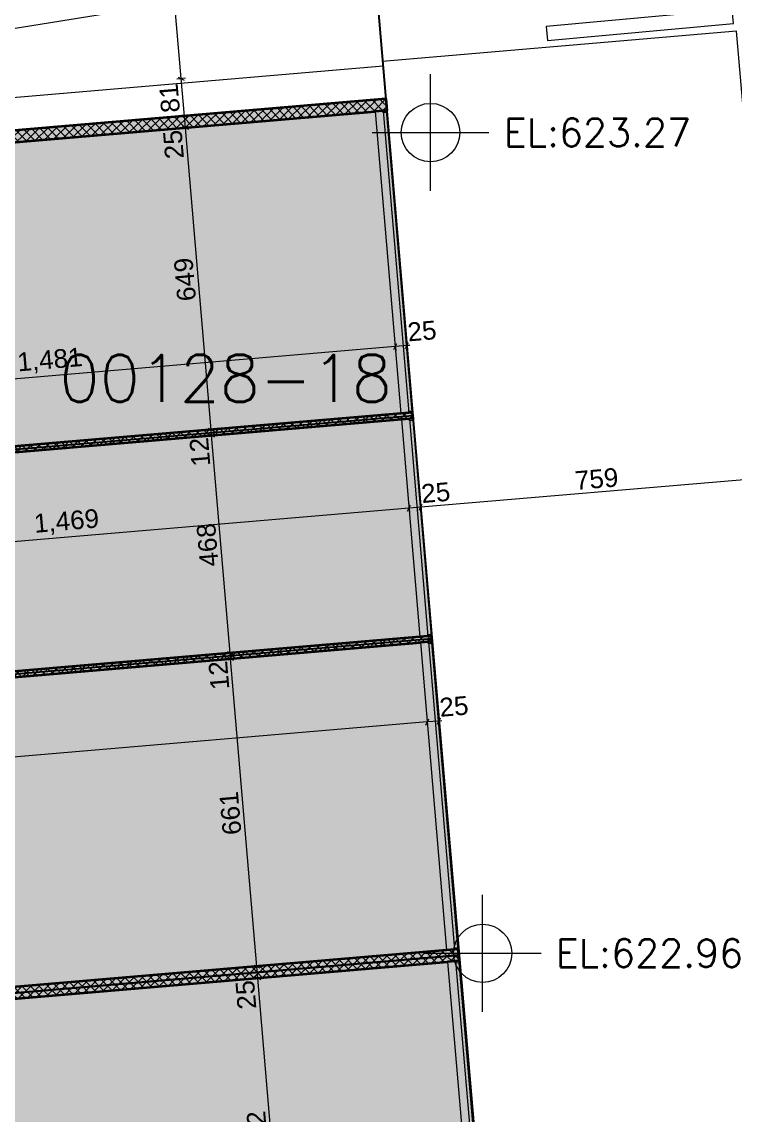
# Model space of a CAD drawing. Header units: metres. Extents: x 7516628 to 7516794, y 4692096 to 4692450.
# Drawn here: x 7516721.05 to 7516736.32, y 4692205.09 to 4692228.5 of the extents above; entities that cross this region are included whole.
import ezdxf

# ---------------------------------------------------------------- set-up
doc = ezdxf.new("R2010")
doc.units = ezdxf.units.M
for name, color, linetype, lineweight in [('dtm label', 1, 'Continuous', 0), ('New_2D Drafting - General_Pen_No__102', 254, 'Continuous', 0), ('New_2D Drafting - General_Pen_No__2', 8, 'Continuous', 0), ('New_Archicad Windows_Pen_No__103', 31, 'Continuous', 0), ('New_Archicad Windows_Pen_No__82', 253, 'Continuous', 0), ('New_Dimensioning - General', 7, 'Continuous', 0), ('New_Dimensioning - General_Pen_No__1', 7, 'Continuous', 0), ('New_Dimensioning - General_Pen_No__142', 8, 'Continuous', 0), ('New_Dimensioning - General_Pen_No__161', 251, 'Continuous', 0), ('New_Drawing & Figure_Pen_No__171', 161, 'Continuous', 0), ('New_Drawing & Figure_Pen_No__50', 134, 'Continuous', 0), ('New_Drawing & Figure_Pen_No__58', 12, 'Continuous', 0), ('New_Structural - Bearing', 7, 'Continuous', 0), ('New_Structural - Bearing_Pen_No__1', 7, 'Continuous', 0), ('New_Structural - Bearing_Pen_No__102', 254, 'Continuous', 0), ('New_Structural - Bearing_Pen_No__184', 254, 'Continuous', 0), ('New_Structural - Bearing_Pen_No__22', 8, 'Continuous', 0), ('New_Structural - Bearing_Pen_No__225', 254, 'Continuous', 0), ('nr parcela', 7, 'Continuous', 0), ('projekt', 7, 'Continuous', 0)]:
    doc.layers.add(name, color=color, linetype=linetype, lineweight=lineweight)
doc.styles.add('GENERATED_STYLE_1', font='arial.ttf')
doc.styles.get("Standard").update_dxf_attribs({"font": 'simplex.shx'})
doc.dimstyles.new('GENERATED_STYLE__1', dxfattribs={"dimtxt": 400, "dimasz": 95, "dimexe": 0.18, "dimexo": 100000, "dimgap": 0, "dimtad": 1, "dimdec": 0, "dimlfac": 0.1, "dimzin": 0, "dimdsep": 46, "dimtxsty": 'GENERATED_STYLE_1', "dimblk": 'ARROWHEAD_2', "dimblk1": 'ARROWHEAD_2', "dimblk2": 'ARROWHEAD_2', "dimcen": 0.09, "dimclrd": 251, "dimclre": 251, "dimclrt": 7, "dimadec": 0, "dimazin": 0, "dimtfac": 1, "dimtdec": 4, "dimtmove": 0, "dimatfit": 3, "dimfxl": 1, "dimtolj": 1, "dimtzin": 0, "dimarcsym": 0})
pattern_1 = [(44.99999999999998, (0, 0), (-91.92387818248316, 91.92387818248324), []), (135.0000000000001, (0, 0), (91.9238781824829, 91.92387818248349), [])]
pattern_2 = [(44.99999999999998, (0, 0), (-176.7766952966368, 176.7766952966369), []), (44.99999999999998, (-35.35533905932736, 35.35533905932739), (-176.7766952966368, 176.7766952966369), []), (44.99999999999998, (-70.71067811865473, 70.71067811865478), (-176.7766952966368, 176.7766952966369), [])]

# ---------------------------------------------------------------- blocks, each defined once
blk = doc.blocks.new('Slab_7', base_point=(4450.350913301008, -102698.6905785982))
at = {"layer": 'New_Structural - Bearing_Pen_No__1', "color": 7, "linetype": 'Continuous', "lineweight": 13, "flags": 128}
blk.add_lwpolyline([(4450.350913301008, -102698.6905785982), (8433.895029038467, -102336.2319216835), (8406.710629768895, -102037.4661130026), (4423.166514031436, -102399.9247699175)], close=True, dxfattribs=at)
blk = doc.blocks.new('Slab_32', base_point=(-18937.48973113452, -105651.2246458583))
at = {"layer": 'New_Structural - Bearing_Pen_No__225', "color": 254, "linetype": 'Continuous', "lineweight": 0, "flags": 128}
blk.add_lwpolyline([(-18937.48973113452, -105651.2246458583), (-15815.01099877732, -142318.5142452535), (4112.863783502689, -140621.5149341906), (990.3850511454947, -103954.2253347954)], close=True, dxfattribs=at)
blk = doc.blocks.new('Slab_179', base_point=(929.9270420597167, -103250.7141945921))
at = {"layer": 'New_Structural - Bearing_Pen_No__184', "color": 254, "linetype": 'Continuous', "lineweight": 0, "flags": 128}
blk.add_lwpolyline([(12992.39023136488, -154421.8756456635), (11842.14941972368, -141037.2598247386), (9214.49814578773, -111041.1913889461), (9241.67680879691, -111038.931991123), (8501.625380498808, -102502.3215087667), (921.3648474760702, -103151.0814186324), (929.9270420597167, -103250.7141945921), (-19195.55390643745, -104973.1622752711), (-19194.64105076258, -104983.8850657363), (-17517.09090976419, -124689.1015116448), (-15959.85393820956, -142355.9333954615), (-15796.47900619056, -142342.0208658963), (4113.909848058028, -140646.5106051285), (4114.46346959201, -140646.463460344), (4112.343317681734, -140621.5592555318), (-15815.01099878005, -142318.5142452537), (-17376.25036495774, -123984.8694455563), (-18937.48973113452, -105651.2246458583), (990.3850511454947, -103954.2253347954), (5725.814343538331, -159057.383894627)], dxfattribs=at)
blk = doc.blocks.new('Wall_27', base_point=(-18937.48973113452, -105651.2246458583))
at = {"layer": 'New_Structural - Bearing_Pen_No__102', "linetype": 'Continuous', "lineweight": 13}
h = blk.add_hatch(dxfattribs=at)
h.set_pattern_fill('CONCRETE_BLOCK', color=254, style=0, pattern_type=2)
h.set_pattern_definition(pattern_1)
h.paths.add_polyline_path([(741.2866163669868, -103975.4378261837), (-18688.39129635601, -105630.01215447), (-18667.17880496773, -105879.1105892485), (762.4991077552651, -104224.5362609622)])
h = blk.add_hatch(dxfattribs=at)
h.set_pattern_fill('CONCRETE_BLOCK', color=254, style=0, pattern_type=2)
h.set_pattern_definition(pattern_1)
h.paths.add_polyline_path([(741.2866163669868, -103975.437827314), (762.4991088856198, -104224.5362609622), (990.3850500151541, -103954.2253347954)])
h = blk.add_hatch(dxfattribs=at)
h.set_pattern_fill('CONCRETE_BLOCK', color=254, style=0, pattern_type=2)
h.set_pattern_definition(pattern_1)
h.paths.add_polyline_path([(762.4991077552654, -104224.5362609622), (1011.597541403419, -104203.3237684436), (990.385052912738, -103954.2253347954)])
h = blk.add_hatch(dxfattribs=at)
h.set_pattern_fill('CONCRETE_BLOCK', color=254, style=0, pattern_type=2)
h.set_pattern_definition(pattern_1)
h.paths.add_polyline_path([(-18937.48973113451, -105651.224644091), (-18667.17880496773, -105879.1105892485), (-18688.39129748637, -105630.0121556003)])
h = blk.add_hatch(dxfattribs=at)
h.set_pattern_fill('CONCRETE_BLOCK', color=254, style=0, pattern_type=2)
h.set_pattern_definition(pattern_1)
h.paths.add_polyline_path([(-18667.17880496774, -105879.1105881181), (-18937.48973113452, -105651.2246469886), (-18916.27723861589, -105900.3230806367)])
at = {"layer": 'New_Structural - Bearing_Pen_No__22', "color": 8, "linetype": 'Continuous', "lineweight": 35, "flags": 128}
for points in [[(990.3850511454947, -103954.2253347954), (-18937.48973113451, -105651.2246458583)], [(990.3850511454947, -103954.2253347954), (1011.597542533773, -104203.3237695739)], [(-18667.17880496773, -105879.1105892485), (762.4991077552679, -104224.5362609622)], [(-18937.48973113452, -105651.2246458582), (-18916.27723974624, -105900.3230806368)]]:
    blk.add_lwpolyline(points, dxfattribs=at)
blk = doc.blocks.new('Storefront Window with Transom 2 27_4')
at = {"layer": 'New_Archicad Windows_Pen_No__103', "linetype": 'Continuous', "lineweight": 13}
h = blk.add_hatch(dxfattribs=at)
h.set_pattern_fill('ALUMINIUM', color=31, style=0, pattern_type=2)
h.set_pattern_definition(pattern_2)
h.paths.add_polyline_path([(-3244.999999999774, 0), (-3244.999999999774, -80), (-3204.999999999774, -80), (-3204.999999999774, 0)])
h = blk.add_hatch(dxfattribs=at)
h.set_pattern_fill('ALUMINIUM', color=31, style=0, pattern_type=2)
h.set_pattern_definition(pattern_2)
h.paths.add_polyline_path([(3204.999999999774, 0), (3204.999999999774, -80), (3244.999999999774, -80), (3244.999999999774, 0)])
at = {"layer": 'New_Archicad Windows_Pen_No__82', "color": 253, "linetype": 'Continuous', "lineweight": 20}
for p, q in [((-3244.999999999774, 170), (3244.999999999774, 170)), ((-3244.999999999774, 0), (-3244.999999999774, 170)), ((-3244.999999999774, 0), (3244.999999999774, 0)), ((-3244.999999999774, 0), (-3244.999999999774, -80)), ((-3204.999999999774, 0), (-3244.999999999774, 0)), ((-3244.999999999774, -80), (-3244.999999999774, 0)), ((-3244.999999999774, -80), (-3244.999999999774, 0)), ((-3204.999999999774, -80), (-3204.999999999774, 0)), ((3204.999999999774, 0), (3204.999999999774, -80)), ((3244.999999999774, 0), (3204.999999999774, 0)), ((3244.999999999774, 0), (3244.999999999774, 170)), ((3244.999999999774, -80), (3244.999999999774, 0)), ((3244.999999999774, -80), (3244.999999999774, 0)), ((3244.999999999774, -80), (3244.999999999774, 0)), ((-3244.999999999774, -80), (3244.999999999774, -80)), ((-3244.999999999774, -80), (3244.999999999774, -80)), ((-3244.999999999774, -80), (-3204.999999999774, -80)), ((3204.999999999774, -80), (3244.999999999774, -80))]:
    blk.add_line(p, q, dxfattribs=at)
blk = doc.blocks.new('Storefront Window with Transom 2 27_27')
at = {"layer": 'New_Archicad Windows_Pen_No__103', "linetype": 'Continuous', "lineweight": 13}
h = blk.add_hatch(dxfattribs=at)
h.set_pattern_fill('ALUMINIUM', color=31, style=0, pattern_type=2)
h.set_pattern_definition(pattern_2)
h.paths.add_polyline_path([(-2334.756520989946, 0), (-2334.756520989946, -80), (-2294.756520989946, -80), (-2294.756520989946, 0)])
h = blk.add_hatch(dxfattribs=at)
h.set_pattern_fill('ALUMINIUM', color=31, style=0, pattern_type=2)
h.set_pattern_definition(pattern_2)
h.paths.add_polyline_path([(2294.756520989946, 0), (2294.756520989946, -80), (2334.756520989946, -80), (2334.756520989946, 0)])
at = {"layer": 'New_Archicad Windows_Pen_No__82', "color": 253, "linetype": 'Continuous', "lineweight": 20}
for p, q in [((-2334.756520989946, 170), (2334.756520989946, 170)), ((-2334.756520989946, 0), (-2334.756520989946, 170)), ((-2334.756520989946, 0), (2334.756520989946, 0)), ((-2334.756520989946, 0), (-2334.756520989946, -80)), ((-2294.756520989946, 0), (-2334.756520989946, 0)), ((-2334.756520989946, -80), (-2334.756520989946, 0)), ((-2334.756520989946, -80), (-2334.756520989946, 0)), ((-2294.756520989946, -80), (-2294.756520989946, 0)), ((2294.756520989946, 0), (2294.756520989946, -80)), ((2334.756520989946, 0), (2294.756520989946, 0)), ((2334.756520989946, 0), (2334.756520989946, 170)), ((2334.756520989946, -80), (2334.756520989946, 0)), ((2334.756520989946, -80), (2334.756520989946, 0)), ((2334.756520989946, -80), (2334.756520989946, 0)), ((-2334.756520989946, -80), (2334.756520989946, -80)), ((-2334.756520989946, -80), (2334.756520989946, -80)), ((-2334.756520989946, -80), (-2294.756520989946, -80)), ((2294.756520989946, -80), (2334.756520989946, -80))]:
    blk.add_line(p, q, dxfattribs=at)
blk = doc.blocks.new('Storefront Window with Transom 2 27_28')
at = {"layer": 'New_Archicad Windows_Pen_No__103', "linetype": 'Continuous', "lineweight": 13}
h = blk.add_hatch(dxfattribs=at)
h.set_pattern_fill('ALUMINIUM', color=31, style=0, pattern_type=2)
h.set_pattern_definition(pattern_2)
h.paths.add_polyline_path([(-3307.49999999948, 0), (-3307.49999999948, -80), (-3267.49999999948, -80), (-3267.49999999948, 0)])
h = blk.add_hatch(dxfattribs=at)
h.set_pattern_fill('ALUMINIUM', color=31, style=0, pattern_type=2)
h.set_pattern_definition(pattern_2)
h.paths.add_polyline_path([(3267.49999999948, 0), (3267.49999999948, -80), (3307.49999999948, -80), (3307.49999999948, 0)])
at = {"layer": 'New_Archicad Windows_Pen_No__82', "color": 253, "linetype": 'Continuous', "lineweight": 20}
for p, q in [((-3307.49999999948, 170), (3307.49999999948, 170)), ((-3307.49999999948, 0), (-3307.49999999948, 170)), ((-3307.49999999948, 0), (3307.49999999948, 0)), ((-3307.49999999948, 0), (-3307.49999999948, -80)), ((-3267.49999999948, 0), (-3307.49999999948, 0)), ((-3307.49999999948, -80), (-3307.49999999948, 0)), ((-3307.49999999948, -80), (-3307.49999999948, 0)), ((-3267.49999999948, -80), (-3267.49999999948, 0)), ((3267.49999999948, 0), (3267.49999999948, -80)), ((3307.49999999948, 0), (3267.49999999948, 0)), ((3307.49999999948, 0), (3307.49999999948, 170)), ((3307.49999999948, -80), (3307.49999999948, 0)), ((3307.49999999948, -80), (3307.49999999948, 0)), ((3307.49999999948, -80), (3307.49999999948, 0)), ((-3307.49999999948, -80), (3307.49999999948, -80)), ((-3307.49999999948, -80), (3307.49999999948, -80)), ((-3307.49999999948, -80), (-3267.49999999948, -80)), ((3267.49999999948, -80), (3307.49999999948, -80))]:
    blk.add_line(p, q, dxfattribs=at)
blk = doc.blocks.new('Storefront Window with Transom 2 27_29')
at = {"layer": 'New_Archicad Windows_Pen_No__103', "linetype": 'Continuous', "lineweight": 13}
h = blk.add_hatch(dxfattribs=at)
h.set_pattern_fill('ALUMINIUM', color=31, style=0, pattern_type=2)
h.set_pattern_definition(pattern_2)
h.paths.add_polyline_path([(-3307.500000000051, 0), (-3307.500000000051, -80), (-3267.500000000051, -80), (-3267.500000000051, 0)])
h = blk.add_hatch(dxfattribs=at)
h.set_pattern_fill('ALUMINIUM', color=31, style=0, pattern_type=2)
h.set_pattern_definition(pattern_2)
h.paths.add_polyline_path([(3267.500000000051, 0), (3267.500000000051, -80), (3307.500000000051, -80), (3307.500000000051, 0)])
at = {"layer": 'New_Archicad Windows_Pen_No__82', "color": 253, "linetype": 'Continuous', "lineweight": 20}
for p, q in [((-3307.500000000051, 170), (3307.500000000051, 170)), ((-3307.500000000051, 0), (-3307.500000000051, 170)), ((-3307.500000000051, 0), (3307.500000000051, 0)), ((-3307.500000000051, 0), (-3307.500000000051, -80)), ((-3267.500000000051, 0), (-3307.500000000051, 0)), ((-3307.500000000051, -80), (-3307.500000000051, 0)), ((-3307.500000000051, -80), (-3307.500000000051, 0)), ((-3267.500000000051, -80), (-3267.500000000051, 0)), ((3267.500000000051, 0), (3267.500000000051, -80)), ((3307.500000000051, 0), (3267.500000000051, 0)), ((3307.500000000051, 0), (3307.500000000051, 170)), ((3307.500000000051, -80), (3307.500000000051, 0)), ((3307.500000000051, -80), (3307.500000000051, 0)), ((3307.500000000051, -80), (3307.500000000051, 0)), ((-3307.500000000051, -80), (3307.500000000051, -80)), ((-3307.500000000051, -80), (3307.500000000051, -80)), ((-3307.500000000051, -80), (-3267.500000000051, -80)), ((3267.500000000051, -80), (3307.500000000051, -80))]:
    blk.add_line(p, q, dxfattribs=at)
blk = doc.blocks.new('Wall_28', base_point=(990.3850511454947, -103954.2253347954))
at = {"layer": 'New_Structural - Bearing_Pen_No__102', "linetype": 'Continuous', "lineweight": 13}
h = blk.add_hatch(dxfattribs=at)
h.set_pattern_fill('CONCRETE_BLOCK', color=254, style=0, pattern_type=2)
h.set_pattern_definition(pattern_1)
h.paths.add_polyline_path([(1562.273818973455, -110669.9191364238), (1313.175384194947, -110691.131627812), (1324.247198088145, -110821.14801582), (1573.345632866652, -110799.9355244317)])
h = blk.add_hatch(dxfattribs=at)
h.set_pattern_fill('CONCRETE_BLOCK', color=254, style=0, pattern_type=2)
h.set_pattern_definition(pattern_1)
h.paths.add_polyline_path([(1969.553653628455, -115452.6090841718), (1720.455218849949, -115473.8215755601), (1730.637214716328, -115593.3888242538), (1979.735649494835, -115572.1763328656)])
h = blk.add_hatch(dxfattribs=at)
h.set_pattern_fill('CONCRETE_BLOCK', color=254, style=0, pattern_type=2)
h.set_pattern_definition(pattern_1)
h.paths.add_polyline_path([(2541.01821998883, -122163.3209171038), (2291.919736850078, -122184.5334863429), (2313.132306089145, -122433.6319694816), (2562.230789227899, -122412.4194002426)])
at = {"layer": 'New_Structural - Bearing_Pen_No__22', "color": 8, "linetype": 'Continuous', "lineweight": 35}
for p, q in [((931.8860434046621, -104210.1117668183), (762.4991077552772, -104224.5362609623)), ((1011.597542533784, -104203.323769574), (931.8860434046621, -104210.1117668183)), ((1482.562319844332, -110676.707133668), (1313.175384194947, -110691.131627812)), ((1562.273818973455, -110669.9191364238), (1482.562319844332, -110676.707133668)), ((1493.63413373753, -110806.723521676), (1324.247198088145, -110821.14801582)), ((1573.345632866652, -110799.9355244317), (1493.63413373753, -110806.723521676)), ((1889.842154499333, -115459.3970814161), (1720.455218849948, -115473.8215755601)), ((1900.024150365713, -115578.9643301098), (1730.637214716328, -115593.3888242538)), ((1969.553653628455, -115452.6090841718), (1889.842154499333, -115459.3970814161)), ((1979.735649494835, -115572.1763328656), (1900.024150365713, -115578.9643301098)), ((2461.306672499463, -122170.1089143481), (2291.919736850078, -122184.5334084921)), ((2541.018171628585, -122163.3209171038), (2461.306672499463, -122170.1089143481)), ((2482.519163887742, -122419.2073491266), (2313.132228238357, -122433.6318432706)), ((2562.230663016864, -122412.4193518824), (2482.519163887742, -122419.2073491266))]:
    blk.add_line(p, q, dxfattribs=at)
at = {"layer": 'New_Structural - Bearing_Pen_No__22', "color": 8, "linetype": 'Continuous', "lineweight": 35, "flags": 128}
for points in [[(1573.345632866654, -110799.9355244317), (1562.273818973455, -110669.9191364238)], [(1323.357380061322, -110810.6988765057), (1324.247198088145, -110821.14801582)], [(1979.735649494836, -115572.1763328656), (1969.553653628457, -115452.6090841718)], [(2562.230663016866, -122412.4193518824), (2541.018171628587, -122163.3209171038)]]:
    blk.add_lwpolyline(points, dxfattribs=at)
at = {"layer": 'New_Archicad Windows_Pen_No__82', "color": 253, "linetype": 'Continuous', "lineweight": 20, "xscale": -1, "zscale": 1000, "rotation": 94.86739736082977}
for name, p in [('Storefront Window with Transom 2 27_4', (1207.224181624497, -107443.4094502431)), ('Storefront Window with Transom 2 27_27', (1691.738144118432, -113133.060301546)), ('Storefront Window with Transom 2 27_28', (2180.665411432589, -118874.5366222289)), ('Storefront Window with Transom 2 27_29', (2763.160424954667, -125714.7796412463))]:
    blk.add_blockref(name, p, dxfattribs=at)
blk = doc.blocks.new('Wall_39', base_point=(2551.624417323183, -122287.870134493))
at = {"layer": 'New_Structural - Bearing_Pen_No__102', "linetype": 'Continuous', "lineweight": 13}
h = blk.add_hatch(dxfattribs=at)
h.set_pattern_fill('CONCRETE_BLOCK', color=254, style=0, pattern_type=2)
h.set_pattern_definition(pattern_1)
h.paths.add_polyline_path([(2291.919736850076, -122184.5334084921), (-17137.75817587294, -123839.1077367783), (-17116.54568448467, -124088.2061715568), (2313.132228238352, -122433.6318432706)])
at = {"layer": 'New_Structural - Bearing_Pen_No__22', "color": 8, "linetype": 'Continuous', "lineweight": 35, "flags": 128}
for points in [[(2291.919736850076, -122184.5334084921), (-17137.75817587294, -123839.1077367783)], [(-17116.54568448467, -124088.2061715568), (2313.132228238352, -122433.6318432706)]]:
    blk.add_lwpolyline(points, dxfattribs=at)
blk = doc.blocks.new('Wall_66', base_point=(1567.364816906774, -110729.7027607706))
at = {"layer": 'New_Structural - Bearing_Pen_No__102', "linetype": 'Continuous', "lineweight": 13}
h = blk.add_hatch(dxfattribs=at)
h.set_pattern_fill('CONCRETE_BLOCK', color=254, style=0, pattern_type=2)
h.set_pattern_definition(pattern_1)
h.paths.add_polyline_path([(1313.175305457095, -110691.1315269175), (-13323.84864338981, -111937.5775744407), (-13313.66656878558, -112057.1448704817), (1323.35738006132, -110810.6988229586)])
h = blk.add_hatch(dxfattribs=at)
h.set_pattern_fill('CONCRETE_BLOCK', color=254, style=0, pattern_type=2)
h.set_pattern_definition(pattern_1)
h.paths.add_polyline_path([(-13323.84864393238, -111937.5776223306), (-13443.41589208349, -111947.7596168062), (-13313.66664752343, -112057.1448704817)])
h = blk.add_hatch(dxfattribs=at)
h.set_pattern_fill('CONCRETE_BLOCK', color=254, style=0, pattern_type=2)
h.set_pattern_definition(pattern_1)
h.paths.add_polyline_path([(-13313.66664752343, -112057.1448699392), (-13443.41589208349, -111947.759618197), (-13433.23389567455, -112067.3268663481)])
at = {"layer": 'New_Structural - Bearing_Pen_No__22', "color": 8, "linetype": 'Continuous', "lineweight": 35, "flags": 128}
for points in [[(1313.175384194945, -110691.131627812), (-13443.41589208349, -111947.7596176544)], [(-13313.66664752343, -112057.1448704817), (1323.35738006132, -110810.6988765057)], [(-13443.41589208349, -111947.7596176544), (-13433.23389621711, -112067.3268663481)]]:
    blk.add_lwpolyline(points, dxfattribs=at)
blk = doc.blocks.new('Wall_68', base_point=(-12971.26143514833, -116785.1421918167))
at = {"layer": 'New_Structural - Bearing_Pen_No__102', "linetype": 'Continuous', "lineweight": 13}
h = blk.add_hatch(dxfattribs=at)
h.set_pattern_fill('CONCRETE_BLOCK', color=254, style=0, pattern_type=2)
h.set_pattern_definition(pattern_1)
h.paths.add_polyline_path([(-12906.3868128683, -116839.8348182303), (1730.637214716331, -115593.3888242539), (1720.455218849959, -115473.8215755602), (-12916.56880873468, -116720.2675695367)])
at = {"layer": 'New_Structural - Bearing_Pen_No__22', "color": 8, "linetype": 'Continuous', "lineweight": 35, "flags": 128}
for points in [[(1720.455218849959, -115473.8215755602), (-12916.56880873468, -116720.2675695366)], [(-12906.38681286831, -116839.8348182303), (1730.637214716331, -115593.3888242539)]]:
    blk.add_lwpolyline(points, dxfattribs=at)
blk = doc.blocks.new('*D674')
at = {"layer": 'New_Dimensioning - General_Pen_No__142', "color": 8, "linetype": 'Continuous', "lineweight": 13}
for p, q in [((-1255.534538490484, -129340.255808358), (-1124.861805149721, -129401.5580533235)), ((-1245.352542624118, -129459.8230570517), (-1114.679809283355, -129521.1253020172))]:
    blk.add_line(p, q, dxfattribs=at)
at = {"layer": 'New_Dimensioning - General_Pen_No__161', "color": 251, "linetype": 'Continuous', "lineweight": 13}
for p, q in [((-1190.198171820102, -129370.9069308408), (-1751.480693953749, -122779.7623466014)), ((-1096.786258778163, -129362.9522465702), (-1283.610084862044, -129378.8616151114)), ((-1180.016175953737, -129490.4741795344), (-1190.198171820103, -129370.9069308408))]:
    blk.add_line(p, q, dxfattribs=at)
blk = doc.blocks.new('ARROWHEAD_2')
at = {"color": 0, "linetype": 'Continuous', "lineweight": 0}
for p, q in [((0, 0), (-1, 0)), ((-0.3781315, -0.6550000000000001), (0.3781315, 0.6550000000000001))]:
    blk.add_line(p, q, dxfattribs=at)
blk = doc.blocks.new('*D675')
at = {"layer": 'New_Dimensioning - General_Pen_No__142', "color": 8, "linetype": 'Continuous', "lineweight": 13}
for p, q in [((-1816.817060624132, -122749.1112241186), (-1686.14432728337, -122810.4134690842)), ((-1255.534538490484, -129340.255808358), (-1124.861805149721, -129401.5580533235))]:
    blk.add_line(p, q, dxfattribs=at)
at = {"layer": 'New_Dimensioning - General_Pen_No__161', "color": 251, "linetype": 'Continuous', "lineweight": 13}
for p, q in [((-1751.480693953751, -122779.7623466014), (-1772.693185342021, -122530.6639118229)), ((-1658.068780911809, -122771.8076623308), (-1844.89260699569, -122787.717030872)), ((-1190.198171820102, -129370.9069308408), (-1751.480693953749, -122779.7623466014))]:
    blk.add_line(p, q, dxfattribs=at)
at = {"layer": 'New_Dimensioning - General_Pen_No__1', "color": 7, "lineweight": 13, "char_height": 400, "attachment_point": 7, "rotation": 94.86739736082804, "style": 'GENERATED_STYLE_1'}
for s, insert in [('\\A1;25', (-1776.353236421284, -123430.5246096344)), ('\\A1;662', (-1511.720703056435, -126538.1063003501))]:
    blk.add_mtext(s, dxfattribs=dict(at, insert=insert))
blk = doc.blocks.new('*D676')
at = {"layer": 'New_Dimensioning - General_Pen_No__142', "color": 8, "linetype": 'Continuous', "lineweight": 13}
for p, q in [((-1838.029552012402, -122500.0127893401), (-1707.356818671639, -122561.3150343056)), ((-1816.817060624132, -122749.1112241186), (-1686.14432728337, -122810.4134690842))]:
    blk.add_line(p, q, dxfattribs=at)
at = {"layer": 'New_Dimensioning - General_Pen_No__161', "color": 251, "linetype": 'Continuous', "lineweight": 13}
for p, q in [((-1772.693185342021, -122530.6639118229), (-2333.975707475542, -115939.5193275849)), ((-1679.281272300081, -122522.7092275523), (-1866.105098383962, -122538.6185960935)), ((-1751.480693953751, -122779.7623466014), (-1772.693185342021, -122530.6639118229))]:
    blk.add_line(p, q, dxfattribs=at)
blk = doc.blocks.new('*D677')
at = {"layer": 'New_Dimensioning - General_Pen_No__142', "color": 8, "linetype": 'Continuous', "lineweight": 13}
for p, q in [((-2399.312074145923, -115908.8682051022), (-2268.63934080516, -115970.1704500677)), ((-1838.029552012402, -122500.0127893401), (-1707.356818671639, -122561.3150343056))]:
    blk.add_line(p, q, dxfattribs=at)
at = {"layer": 'New_Dimensioning - General_Pen_No__161', "color": 251, "linetype": 'Continuous', "lineweight": 13}
for p, q in [((-2333.975707475542, -115939.5193275849), (-2344.157703341912, -115819.9520788913)), ((-2240.563794433602, -115931.5646433143), (-2427.387620517483, -115947.4740118556)), ((-1772.693185342021, -122530.6639118229), (-2333.975707475542, -115939.5193275849))]:
    blk.add_line(p, q, dxfattribs=at)
at = {"layer": 'New_Dimensioning - General_Pen_No__1', "color": 7, "lineweight": 13, "char_height": 400, "attachment_point": 7, "rotation": 94.86739736082804, "style": 'GENERATED_STYLE_1'}
for s, insert in [('\\A1;12', (-2358.848249943076, -116590.2815906179)), ('\\A1;661', (-2094.215716578288, -119697.863281333))]:
    blk.add_mtext(s, dxfattribs=dict(at, insert=insert))
blk = doc.blocks.new('*D678')
at = {"layer": 'New_Dimensioning - General_Pen_No__142', "color": 8, "linetype": 'Continuous', "lineweight": 13}
for p, q in [((-2409.494070012293, -115789.3009564085), (-2278.82133667153, -115850.6032013741)), ((-2399.312074145923, -115908.8682051022), (-2268.63934080516, -115970.1704500677))]:
    blk.add_line(p, q, dxfattribs=at)
at = {"layer": 'New_Dimensioning - General_Pen_No__161', "color": 251, "linetype": 'Continuous', "lineweight": 13}
for p, q in [((-2344.157703341912, -115819.9520788913), (-2741.255542130427, -111156.8293798365)), ((-2250.745790299971, -115811.9973946207), (-2437.569616383853, -115827.9067631619)), ((-2333.975707475542, -115939.5193275849), (-2344.157703341912, -115819.9520788913))]:
    blk.add_line(p, q, dxfattribs=at)
blk = doc.blocks.new('*D679')
at = {"layer": 'New_Dimensioning - General_Pen_No__142', "color": 8, "linetype": 'Continuous', "lineweight": 13}
for p, q in [((-2806.59190880081, -111126.1782573538), (-2675.919175460047, -111187.4805023193)), ((-2409.494070012293, -115789.3009564085), (-2278.82133667153, -115850.6032013741))]:
    blk.add_line(p, q, dxfattribs=at)
at = {"layer": 'New_Dimensioning - General_Pen_No__161', "color": 251, "linetype": 'Continuous', "lineweight": 13}
for p, q in [((-2647.843629088487, -111148.8746955659), (-2834.667455172368, -111164.7840641071)), ((-2741.255542130428, -111156.8293798365), (-2751.437537996798, -111037.2621311428)), ((-2344.157703341912, -115819.9520788913), (-2741.255542130427, -111156.8293798365))]:
    blk.add_line(p, q, dxfattribs=at)
at = {"layer": 'New_Dimensioning - General_Pen_No__1', "color": 7, "lineweight": 13, "char_height": 400, "attachment_point": 7, "rotation": 94.86739736082804, "style": 'GENERATED_STYLE_1'}
for s, insert in [('\\A1;12', (-2766.128084597962, -111807.5916428695)), ('\\A1;468', (-2583.587892905678, -113951.162390993))]:
    blk.add_mtext(s, dxfattribs=dict(at, insert=insert))
blk = doc.blocks.new('*D680')
at = {"layer": 'New_Dimensioning - General_Pen_No__142', "color": 8, "linetype": 'Continuous', "lineweight": 13}
for p, q in [((-2816.773904667179, -111006.6110086601), (-2686.101171326416, -111067.9132536256)), ((-2806.59190880081, -111126.1782573538), (-2675.919175460047, -111187.4805023193))]:
    blk.add_line(p, q, dxfattribs=at)
at = {"layer": 'New_Dimensioning - General_Pen_No__161', "color": 251, "linetype": 'Continuous', "lineweight": 13}
for p, q in [((-2751.437537996797, -111037.2621311428), (-3302.113814436284, -104570.666764293)), ((-2658.025624954858, -111029.3074468722), (-2844.849451038738, -111045.2168154135)), ((-2741.255542130428, -111156.8293798365), (-2751.437537996798, -111037.2621311428))]:
    blk.add_line(p, q, dxfattribs=at)
blk = doc.blocks.new('*D681')
at = {"layer": 'New_Dimensioning - General_Pen_No__142', "color": 8, "linetype": 'Continuous', "lineweight": 13}
for p, q in [((-3367.450181106667, -104540.0156418102), (-3236.777447765904, -104601.3178867758)), ((-2816.773904667179, -111006.6110086601), (-2686.101171326416, -111067.9132536256))]:
    blk.add_line(p, q, dxfattribs=at)
at = {"layer": 'New_Dimensioning - General_Pen_No__161', "color": 251, "linetype": 'Continuous', "lineweight": 13}
for p, q in [((-3302.113814436285, -104570.666764293), (-3323.32630582461, -104321.5683295138)), ((-3208.701901394344, -104562.7120800224), (-3395.525727478224, -104578.6214485636)), ((-2751.437537996797, -111037.2621311428), (-3302.113814436284, -104570.666764293))]:
    blk.add_line(p, q, dxfattribs=at)
at = {"layer": 'New_Dimensioning - General_Pen_No__1', "color": 7, "lineweight": 13, "char_height": 400, "attachment_point": 7, "rotation": 94.86739736082804, "style": 'GENERATED_STYLE_1'}
for s, insert in [('\\A1;25', (-3326.98635690382, -105221.429027326)), ('\\A1;649', (-3067.656946386051, -108266.736109347))]:
    blk.add_mtext(s, dxfattribs=dict(at, insert=insert))
blk = doc.blocks.new('*D682')
at = {"layer": 'New_Dimensioning - General_Pen_No__142', "color": 8, "linetype": 'Continuous', "lineweight": 13}
for p, q in [((-3388.662672494991, -104290.9172070311), (-3257.989939154228, -104352.2194519966)), ((-3367.450181106667, -104540.0156418102), (-3236.777447765904, -104601.3178867758))]:
    blk.add_line(p, q, dxfattribs=at)
at = {"layer": 'New_Dimensioning - General_Pen_No__161', "color": 251, "linetype": 'Continuous', "lineweight": 13}
for p, q in [((-3323.32630582461, -104321.5683295138), (-3391.67137996705, -103518.9916457059)), ((-3229.914392782669, -104313.6136452432), (-3416.73821886655, -104329.5230137844)), ((-3302.113814436285, -104570.666764293), (-3323.32630582461, -104321.5683295138))]:
    blk.add_line(p, q, dxfattribs=at)
blk = doc.blocks.new('*D683')
at = {"layer": 'New_Dimensioning - General_Pen_No__142', "color": 8, "linetype": 'Continuous', "lineweight": 13}
for p, q in [((-3457.007746637431, -103488.3405232231), (-3326.335013296668, -103549.6427681887)), ((-3388.662672494991, -104290.9172070311), (-3257.989939154228, -104352.2194519966))]:
    blk.add_line(p, q, dxfattribs=at)
at = {"layer": 'New_Dimensioning - General_Pen_No__161', "color": 251, "linetype": 'Continuous', "lineweight": 13}
for p, q in [((-3391.67137996705, -103518.9916457059), (-3900.689603228502, -97541.58708877223)), ((-3298.25946692511, -103511.0369614353), (-3485.083293008991, -103526.9463299765)), ((-3323.32630582461, -104321.5683295138), (-3391.67137996705, -103518.9916457059))]:
    blk.add_line(p, q, dxfattribs=at)
at = {"layer": 'New_Dimensioning - General_Pen_No__1', "color": 7, "lineweight": 13, "insert": (-3411.323466210667, -104231.0577626995), "char_height": 400, "attachment_point": 7, "rotation": 94.86739736082804, "style": 'GENERATED_STYLE_1'}
blk.add_mtext('\\A1;81', dxfattribs=at)
blk = doc.blocks.new('*D684')
at = {"layer": 'New_Dimensioning - General_Pen_No__142', "color": 8, "linetype": 'Continuous', "lineweight": 13}
for p, q in [((-3966.025969898883, -97510.93596628949), (-3835.35323655812, -97572.23821125503)), ((-3457.007746637431, -103488.3405232231), (-3326.335013296668, -103549.6427681887))]:
    blk.add_line(p, q, dxfattribs=at)
at = {"layer": 'New_Dimensioning - General_Pen_No__161', "color": 251, "linetype": 'Continuous', "lineweight": 13}
for p, q in [((-3900.689603228502, -97541.58708877223), (-3936.342335915907, -97122.91679939172)), ((-3807.277690186562, -97533.63240450164), (-3994.101516270442, -97549.54177304285)), ((-3391.67137996705, -103518.9916457059), (-3900.689603228502, -97541.58708877223))]:
    blk.add_line(p, q, dxfattribs=at)
at = {"layer": 'New_Dimensioning - General_Pen_No__1', "color": 7, "lineweight": 13, "char_height": 400, "attachment_point": 7, "rotation": 94.86739736082804, "style": 'GENERATED_STYLE_1'}
for s, insert in [('\\A1;42', (-3925.562145696037, -98192.34935180524)), ('\\A1;600', (-3687.061761767284, -100993.0610288681))]:
    blk.add_mtext(s, dxfattribs=dict(at, insert=insert))
blk = doc.blocks.new('*D889')
at = {"layer": 'New_Dimensioning - General_Pen_No__142', "color": 8, "linetype": 'Continuous', "lineweight": 13}
for p, q in [((1161.981826025064, -109321.5740472894), (1223.284070990606, -109190.9013139486)), ((1411.080260575163, -109300.3615559205), (1472.382505540702, -109169.6888225798))]:
    blk.add_line(p, q, dxfattribs=at)
at = {"layer": 'New_Dimensioning - General_Pen_No__161', "color": 251, "linetype": 'Continuous', "lineweight": 13}
for p, q in [((1192.632948507835, -109256.237680619), (-13565.59537655412, -110513.0050767293)), ((1184.678264237228, -109162.825767577), (1200.587632778444, -109349.6495936609)), ((1441.731383057932, -109235.0251892502), (1192.632948507836, -109256.237680619)), ((1433.776698787325, -109141.6132762082), (1449.68606732854, -109328.4371022921)), ((1502.635950361277, -109229.8387351057), (1441.731383057932, -109235.0251892502))]:
    blk.add_line(p, q, dxfattribs=at)
at = {"layer": 'New_Dimensioning - General_Pen_No__1', "color": 7, "lineweight": 13, "insert": (1470.938095911655, -109152.248485088), "char_height": 400, "attachment_point": 7, "rotation": 4.867397360831655, "style": 'GENERATED_STYLE_1'}
blk.add_mtext('\\A1;25', dxfattribs=at)
blk = doc.blocks.new('*D890')
at = {"layer": 'New_Dimensioning - General_Pen_No__142', "color": 8, "linetype": 'Continuous', "lineweight": 13}
for p, q in [((1161.981826025064, -109321.5740472894), (1223.284070990606, -109190.9013139486)), ((-13596.24649903689, -110578.3414433997), (-13534.94425407135, -110447.6687100589))]:
    blk.add_line(p, q, dxfattribs=at)
at = {"layer": 'New_Dimensioning - General_Pen_No__161', "color": 251, "linetype": 'Continuous', "lineweight": 13}
for p, q in [((1192.632948507835, -109256.237680619), (-13565.59537655412, -110513.0050767293)), ((-13573.55006082473, -110419.5931636874), (-13557.64069228352, -110606.4169897712)), ((-13565.59537655412, -110513.0050767293), (-18238.68201299778, -110910.9514151735))]:
    blk.add_line(p, q, dxfattribs=at)
at = {"layer": 'New_Dimensioning - General_Pen_No__1', "color": 7, "lineweight": 13, "insert": (-6877.178002864221, -109863.1495431824), "char_height": 400, "attachment_point": 7, "rotation": 4.867397360831655, "style": 'GENERATED_STYLE_1'}
blk.add_mtext('\\A1;1,481', dxfattribs=at)
blk = doc.blocks.new('*D895')
at = {"layer": 'New_Dimensioning - General_Pen_No__142', "color": 8, "linetype": 'Continuous', "lineweight": 13}
for p, q in [((14258.98425445321, -111692.8884799439), (14320.28649941875, -111562.2157466032)), ((9268.498725688116, -112117.8635762203), (9329.800970653656, -111987.1908428796))]:
    blk.add_line(p, q, dxfattribs=at)
at = {"layer": 'New_Dimensioning - General_Pen_No__161', "color": 251, "linetype": 'Continuous', "lineweight": 13}
for p, q in [((14289.63537693598, -111627.5521132735), (9299.149848170884, -112052.5272095499)), ((9299.149848170884, -112052.5272095499), (1736.50381695011, -112696.5399427193)), ((9291.195163900276, -111959.115296508), (9307.104532441492, -112145.9391225919))]:
    blk.add_line(p, q, dxfattribs=at)
at = {"layer": 'New_Dimensioning - General_Pen_No__1', "color": 7, "lineweight": 13, "insert": (11331.62095092438, -111799.1583912423), "char_height": 400, "attachment_point": 7, "rotation": 4.867397360831655, "style": 'GENERATED_STYLE_1'}
blk.add_mtext('\\A1;501', dxfattribs=at)
blk = doc.blocks.new('*D896')
at = {"layer": 'New_Dimensioning - General_Pen_No__142', "color": 8, "linetype": 'Continuous', "lineweight": 13}
for p, q in [((9268.498725688116, -112117.8635762203), (9329.800970653656, -111987.1908428796)), ((1705.85269446734, -112761.8763093897), (1767.154939432879, -112631.203576049))]:
    blk.add_line(p, q, dxfattribs=at)
at = {"layer": 'New_Dimensioning - General_Pen_No__161', "color": 251, "linetype": 'Continuous', "lineweight": 13}
for p, q in [((9299.149848170884, -112052.5272095499), (1736.50381695011, -112696.5399427193)), ((9291.195163900276, -111959.115296508), (9307.104532441492, -112145.9391225919)), ((1728.549132679503, -112603.1280296774), (1744.458501220718, -112789.9518557613)), ((1736.50381695011, -112696.5399427193), (1487.405382400012, -112717.7524340882))]:
    blk.add_line(p, q, dxfattribs=at)
at = {"layer": 'New_Dimensioning - General_Pen_No__1', "color": 7, "lineweight": 13, "char_height": 400, "attachment_point": 7, "rotation": 4.867397360831655, "style": 'GENERATED_STYLE_1'}
for s, insert in [('\\A1;759', (5055.055170931449, -112333.6523059652)), ('\\A1;25', (1765.710529803834, -112613.7632385572))]:
    blk.add_mtext(s, dxfattribs=dict(at, insert=insert))
blk = doc.blocks.new('*D897')
at = {"layer": 'New_Dimensioning - General_Pen_No__142', "color": 8, "linetype": 'Continuous', "lineweight": 13}
for p, q in [((1456.754259917242, -112783.0888007586), (1518.056504882784, -112652.4160674178)), ((1705.85269446734, -112761.8763093897), (1767.154939432879, -112631.203576049))]:
    blk.add_line(p, q, dxfattribs=at)
at = {"layer": 'New_Dimensioning - General_Pen_No__161', "color": 251, "linetype": 'Continuous', "lineweight": 13}
for p, q in [((1487.405382400013, -112717.7524340882), (-13151.25569396826, -113964.3378343321)), ((1479.450698129405, -112624.3405210463), (1495.36006667062, -112811.1643471301)), ((1736.50381695011, -112696.5399427193), (1487.405382400012, -112717.7524340882))]:
    blk.add_line(p, q, dxfattribs=at)
blk = doc.blocks.new('*D898')
at = {"layer": 'New_Dimensioning - General_Pen_No__142', "color": 8, "linetype": 'Continuous', "lineweight": 13}
for p, q in [((1456.754259917242, -112783.0888007586), (1518.056504882784, -112652.4160674178)), ((-13181.90681645103, -114029.6742010025), (-13120.60457148549, -113899.0014676617))]:
    blk.add_line(p, q, dxfattribs=at)
at = {"layer": 'New_Dimensioning - General_Pen_No__161', "color": 251, "linetype": 'Continuous', "lineweight": 13}
for p, q in [((1487.405382400013, -112717.7524340882), (-13151.25569396826, -113964.3378343321)), ((-13151.25569396826, -113964.3378343321), (-13270.82294266195, -113974.5198301985)), ((-13159.21037823887, -113870.9259212902), (-13143.30100969766, -114057.7497473741))]:
    blk.add_line(p, q, dxfattribs=at)
at = {"layer": 'New_Dimensioning - General_Pen_No__1', "color": 7, "lineweight": 13, "char_height": 400, "attachment_point": 7, "rotation": 4.867397360831655, "style": 'GENERATED_STYLE_1'}
for s, insert in [('\\A1;1,469', (-6522.621944625204, -113319.5732987184)), ('\\A1;12', (-13122.04898111454, -113881.56113017))]:
    blk.add_mtext(s, dxfattribs=dict(at, insert=insert))
blk = doc.blocks.new('*D899')
at = {"layer": 'New_Dimensioning - General_Pen_No__142', "color": 8, "linetype": 'Continuous', "lineweight": 13}
for p, q in [((-13301.47406514472, -114039.8561968689), (-13240.17182017918, -113909.1834635281)), ((-13181.90681645103, -114029.6742010025), (-13120.60457148549, -113899.0014676617))]:
    blk.add_line(p, q, dxfattribs=at)
at = {"layer": 'New_Dimensioning - General_Pen_No__161', "color": 251, "linetype": 'Continuous', "lineweight": 13}
for p, q in [((1487.405382400013, -112717.7524340882), (-13151.25569396826, -113964.3378343321)), ((-13270.82294266195, -113974.5198301985), (-17943.90957910561, -114372.4661686427)), ((-13278.77762693255, -113881.1079171566), (-13262.86825839134, -114067.9317432405)), ((-13151.25569396826, -113964.3378343321), (-13270.82294266195, -113974.5198301985)), ((-13159.21037823887, -113870.9259212902), (-13143.30100969766, -114057.7497473741))]:
    blk.add_line(p, q, dxfattribs=at)
blk = doc.blocks.new('*D902')
at = {"layer": 'New_Dimensioning - General_Pen_No__142', "color": 8, "linetype": 'Continuous', "lineweight": 13}
for p, q in [((1846.596907116716, -117361.0137342212), (1907.899152082258, -117230.3410008805)), ((2095.695341666819, -117339.8012428524), (2156.997586632357, -117209.1285095117))]:
    blk.add_line(p, q, dxfattribs=at)
at = {"layer": 'New_Dimensioning - General_Pen_No__161', "color": 251, "linetype": 'Continuous', "lineweight": 13}
for p, q in [((2126.346464149588, -117274.464876182), (1877.248029599486, -117295.6773675509)), ((2118.39177987898, -117181.0529631401), (2134.301148420195, -117367.876789224)), ((2187.251031452933, -117269.2784220376), (2126.346464149588, -117274.464876182))]:
    blk.add_line(p, q, dxfattribs=at)
at = {"layer": 'New_Dimensioning - General_Pen_No__1', "color": 7, "lineweight": 13, "insert": (2155.55317700331, -117191.6881720199), "char_height": 400, "attachment_point": 7, "rotation": 4.867397360831655, "style": 'GENERATED_STYLE_1'}
blk.add_mtext('\\A1;25', dxfattribs=at)
blk = doc.blocks.new('*D903')
at = {"layer": 'New_Dimensioning - General_Pen_No__142', "color": 8, "linetype": 'Continuous', "lineweight": 13}
for p, q in [((1846.596907116716, -117361.0137342212), (1907.899152082258, -117230.3410008805)), ((-17584.7180543889, -119015.7274687758), (-17523.41580942335, -118885.054735435))]:
    blk.add_line(p, q, dxfattribs=at)
at = {"layer": 'New_Dimensioning - General_Pen_No__161', "color": 251, "linetype": 'Continuous', "lineweight": 13}
for p, q in [((1869.293345328879, -117202.265454509), (1885.202713870094, -117389.0892805928)), ((2126.346464149588, -117274.464876182), (1877.248029599486, -117295.6773675509)), ((1877.248029599487, -117295.6773675509), (-17554.06693190613, -118950.3911021054))]:
    blk.add_line(p, q, dxfattribs=at)
at = {"layer": 'New_Dimensioning - General_Pen_No__1', "color": 7, "lineweight": 13, "char_height": 400, "attachment_point": 7, "rotation": 4.867397360831655, "style": 'GENERATED_STYLE_1'}
for s, insert in [('\\A1;1,950', (-8529.1062399944, -118101.5623993364)), ('\\A1;25', (-17524.86021905242, -118867.6143979432))]:
    blk.add_mtext(s, dxfattribs=dict(at, insert=insert))
blk = doc.blocks.new('*D904')
at = {"layer": 'New_Dimensioning - General_Pen_No__142', "color": 8, "linetype": 'Continuous', "lineweight": 13}
for p, q in [((-17772.51424420187, -118906.2672268233), (-17833.81648916741, -119036.939960164)), ((-17584.7180543889, -119015.7274687758), (-17523.41580942335, -118885.054735435))]:
    blk.add_line(p, q, dxfattribs=at)
at = {"layer": 'New_Dimensioning - General_Pen_No__161', "color": 251, "linetype": 'Continuous', "lineweight": 13}
for p, q in [((1877.248029599487, -117295.6773675509), (-17554.06693190613, -118950.3911021054)), ((-17811.12005095525, -118878.1916804517), (-17795.21068241403, -119065.0155065356)), ((-17562.02161617674, -118856.9791890634), (-17546.11224763553, -119043.8030151473)), ((-17803.16536668464, -118971.6035934937), (-17864.06993398798, -118976.7900476381)), ((-17554.06693190613, -118950.3911021054), (-17803.16536668464, -118971.6035934937))]:
    blk.add_line(p, q, dxfattribs=at)
blk = doc.blocks.new('A$C11597C86')
at = {"layer": 'New_2D Drafting - General_Pen_No__102', "linetype": 'Continuous', "lineweight": 0}
for points in [[(107100.4045059367, -101334.6432445008), (127028.2792882168, -99637.64393343798), (128589.5186543944, -117971.2887331358), (108661.6438721135, -119668.2880441989)], [(108661.6438721144, -119668.2880441984), (128589.5186543953, -117971.2887331356), (130150.7580205721, -136304.9335328336), (110222.8832382921, -138001.9328438965)]]:
    blk.add_hatch(color=7, dxfattribs=at).paths.add_polyline_path(points)
at = {"layer": 'New_2D Drafting - General_Pen_No__2', "color": 8, "linetype": 'Continuous', "lineweight": 15, "flags": 128}
for points in [[(107100.4045059367, -101334.6432445008), (127028.2792882168, -99637.64393343798), (128589.5186543944, -117971.2887331358), (108661.6438721135, -119668.2880441989)], [(108661.6438721144, -119668.2880441984), (128589.5186543953, -117971.2887331356), (130150.7580205721, -136304.9335328336), (110222.8832382921, -138001.9328438965)]]:
    blk.add_lwpolyline(points, close=True, dxfattribs=at)
at = {"layer": 'New_Drawing & Figure_Pen_No__171', "color": 161, "linetype": 'Continuous', "lineweight": 13, "flags": 128}
blk.add_lwpolyline([(126594.2437380077, -96916.93893203218), (106793.0739142435, -100102.2968165111)], dxfattribs=at)
at = {"layer": 'New_Drawing & Figure_Pen_No__50', "color": 134, "linetype": 'Continuous', "lineweight": 25, "flags": 128}
for points in [[(108661.6438721135, -119668.2880441989), (128589.5186543944, -117971.2887331356), (128012.5388886332, -111195.8113071611), (113066.6328019229, -112468.5607904593), (112659.3529672678, -107685.8708427106), (127605.259053978, -106413.1213594136), (127028.2792882168, -99637.64393343798), (107100.4045059367, -101334.6432445008)], [(110222.8832382912, -138001.9328438965), (130150.758020573, -136304.9335328332), (129573.7782548109, -129529.4561068589), (114627.8721681006, -130802.2055901569), (114220.5923334455, -126019.5156424082), (129166.4984201557, -124746.7661591112), (128589.5186543944, -117971.2887331356), (108661.6438721144, -119668.2880441984)]]:
    blk.add_lwpolyline(points, close=True, dxfattribs=at)
at = {"layer": 'New_Drawing & Figure_Pen_No__58', "color": 12, "linetype": 'Continuous', "lineweight": 25, "flags": 128}
blk.add_lwpolyline([(114495.7950952617, 13454.44283728703), (117208.9944467275, 3548.743432192043), (121725.4372948551, -37343.69581730415), (137650.1284157035, -224401.8812631715)], dxfattribs=at)
at = {"layer": 'New_Structural - Bearing', "color": 7, "linetype": 'Continuous', "lineweight": 13}
blk.add_blockref('Slab_7', (130488.2451503723, -98382.10917724077), dxfattribs=at)
at = {"layer": 'New_Structural - Bearing', "color": 254, "linetype": 'Continuous', "lineweight": 0}
for name, p in [('Slab_179', (126967.821279131, -98934.13279323466)), ('Slab_32', (107100.4045059367, -101334.6432445008))]:
    blk.add_blockref(name, p, dxfattribs=at)
at = {"layer": 'New_Structural - Bearing', "color": 8, "lineweight": 35}
for name, p in [('Wall_27', (107100.4045059367, -101334.6432445008)), ('Wall_28', (127028.2792882168, -99637.64393343798)), ('Wall_66', (127605.259053978, -106413.1213594131)), ('Wall_68', (113066.6328019229, -112468.5607904593)), ('Wall_39', (128589.5186543944, -117971.2887331356))]:
    blk.add_blockref(name, p, dxfattribs=at)
at = {"layer": 'New_Dimensioning - General', "color": 251, "linetype": 'Continuous', "lineweight": 13}
for base, p1, p2, angle, picture, middle, turn in [((108483.8273051651, -114633.8097007479), (122433.8998020538, -48612.82735657929), (103126.1548511599, -51718.6245902629), 184.8673973608236, '*D903', (118159.439661857, -113528.8495498121), 4.867397360831653), ((112472.2988605171, -106196.4236753719), (122433.8998020538, -48612.82735657929), (112594.4783449878, -107631.178216297), 184.8673973608236, '*D890', (119811.3678989872, -105290.4366936581), 4.867397360831653), ((127230.5271855791, -104939.6562792616), (122682.9992877471, -48591.62720879354), (122433.8998020538, -48612.82735657929), 184.8673973608236, '*D889', (127795.1765525319, -104610.5589880449), 4.867397360831653), ((112886.638543103, -109647.7564329747), (122433.8998020538, -48612.82735657929), (112724.2275895478, -107740.5634691243), 184.8673973608236, '*D898', (120165.9239572262, -108746.8604491941), 4.867397360831653), ((127525.2996194713, -108401.1710327308), (122682.9992877471, -48591.62720879354), (122433.8998020538, -48612.82735657929), 184.8673973608236, '*D897', (128089.9489864241, -108072.0737415141), 4.867397360831653), ((127915.1422666708, -112979.0959661934), (122682.9992877471, -48591.62720879354), (122433.8998020538, -48612.82735657929), 184.8673973608236, '*D902', (128479.7916336235, -112649.9986749768), 4.867397360831653), ((127774.3980540214, -108379.9585413619), (135305.3626490736, -107363.9104816171), (122682.9992877471, -48591.62720879354), 184.8673973608236, '*D896', (131530.9507114788, -107779.0481368984), 4.867397360831653), ((108234.7288703866, -114655.0221921362), (103126.1548511599, -51718.6245902629), (102884.1156897714, -51822.73417845675), 184.8673973608236, '*D904', (108799.3782375678, -114325.9249009001), 4.867397360831653), ((122137.2046338428, -93225.00568741481), (122725.425815916, -99195.66555290465), (122264.8948547763, -93214.13196308039), 94.86739736093189, '*D684', (122112.8097075947, -96238.47832403464), 94.86739736082804), ((122646.2228571042, -99202.41024434849), (127028.2792882168, -99637.64393343798), (122725.425815916, -99195.66555290465), 94.86739736093189, '*D683', (122401.4626751749, -99628.13214179313), 94.86739736082804), ((122714.5679312467, -100004.9869281564), (117085.554388465, -100735.2420237479), (127028.2792882168, -99637.64393343798), 94.86739736093189, '*D682', (122485.7997844818, -100618.5034064196), 94.86739736082804), ((122735.780422635, -100254.0853629356), (119972.773983127, -107002.8642213758), (117085.554388465, -100735.2420237479), 94.86739736093189, '*D681', (122732.2145229759, -103512.1534045135), 94.86739736082804), ((123286.4566990745, -106720.6807297854), (120042.7396033402, -107117.3404721363), (119972.773983127, -107002.8642213758), 94.86739736093189, '*D680', (123046.6580567876, -107204.6660219631), 94.86739736082804), ((135337.0440852421, -107735.9458081925), (140233.6011572129, -106207.9681866427), (135305.3626490736, -107363.9104816171), 184.8673973608236, '*D895', (137807.5164914717, -107244.5542221755), 4.867397360831653), ((123296.6386949408, -106840.2479784791), (120439.8374421289, -111780.463171191), (120042.7396033402, -107117.3404721363), 94.86739736093189, '*D679', (123216.2835764563, -109196.5796861595), 94.86739736082804), ((123693.7365337293, -111503.3706775338), (120390.2358136484, -111905.1214178179), (120439.8374421289, -111780.463171191), 94.86739736093189, '*D678', (123453.9378914426, -111987.3559697115), 94.86739736082804), ((112767.0712944093, -109657.9384288411), (112724.2275895478, -107740.5634691243), (112594.4783449878, -107631.178216297), 184.8673973608236, '*D899', (113202.1894755057, -109339.8716331269), 4.867397360831653), ((123703.9185295957, -111622.9379262275), (118614.9750175598, -118695.2391712777), (120390.2358136484, -111905.1214178179), 94.86739736093189, '*D677', (123705.6557527837, -114943.2805764995), 94.86739736082804), ((124265.2010517292, -118214.0825104654), (118636.1875089481, -118944.3376060562), (118614.9750175598, -118695.2391712777), 94.86739736093189, '*D676', (124036.4329049643, -118827.598988728), 94.86739736082804), ((124286.4135431175, -118463.1809452439), (121534.0133493045, -125336.5090210737), (118636.1875089481, -118944.3376060562), 94.86739736093189, '*D675', (124288.1507663055, -121783.5235955166), 94.86739736082804), ((124847.6960652512, -125054.3255294833), (121603.9789695177, -125450.9852718341), (121534.0133493045, -125336.5090210737), 94.86739736093189, '*D674', (124607.8974229644, -125538.310821661), 94.86739736082804)]:
    dim = blk.add_linear_dim(base=base, p1=p1, p2=p2, angle=angle, dimstyle='GENERATED_STYLE__1', dxfattribs=at)
    dim.commit()
    dim.dimension.update_dxf_attribs({"geometry": picture, "text_midpoint": middle, "dimtype": 128, "text_rotation": turn, "insert": (126037.8942370713, 4316.581401357427)})

msp = doc.modelspace()

# ---------------------------------------------------------------- block references
at = {"layer": 'projekt', "xscale": 0.001, "yscale": 0.001, "zscale": 0.001}
msp.add_blockref('A$C11597C86', (7516601.810596049, 4692326.488235551), dxfattribs=at)

# ---------------------------------------------------------------- next in the draw order: linework, layer by layer
at = {"layer": 'dtm label', "color": 1, "linetype": 'Continuous', "lineweight": 0}
for p, q in [((7516729.795005655, 4692224.881178681, 623.274520575776), (7516729.795005655, 4692227.381178681, 623.274520575776)), ((7516728.545005657, 4692226.131178681, 623.274520575776), (7516731.045005656, 4692226.131178681, 623.274520575776)), ((7516730.911271672, 4692207.30573603, 622.9621966633475), (7516730.911271672, 4692209.80573603, 622.9621966633475)), ((7516729.661271673, 4692208.55573603, 622.9621966633475), (7516732.161271672, 4692208.55573603, 622.9621966633475))]:
    msp.add_line(p, q, dxfattribs=at)
for centre in [(7516729.795005655, 4692226.131178681, 623.274520575776), (7516730.911271672, 4692208.55573603, 622.9621966633475)]:
    msp.add_circle(centre, 0.625, dxfattribs=at)

# ---------------------------------------------------------------- next in the draw order: texts
at = {"layer": 'dtm label', "color": 1, "linetype": 'Continuous', "lineweight": 0, "char_height": 0.6, "attachment_point": 4}
for s, insert in [('EL:623.27', (7516731.362505655, 4692226.131178681, 623.274520575776)), ('EL:622.96', (7516732.478771673, 4692208.55573603, 622.9621966633475))]:
    msp.add_mtext(s, dxfattribs=dict(at, insert=insert))
at = {"layer": 'nr parcela'}
msp.add_text('00128-18', height=1, dxfattribs=at).set_placement((7516721.853949462, 4692220.368432477))

doc.saveas('drawing.dxf')
